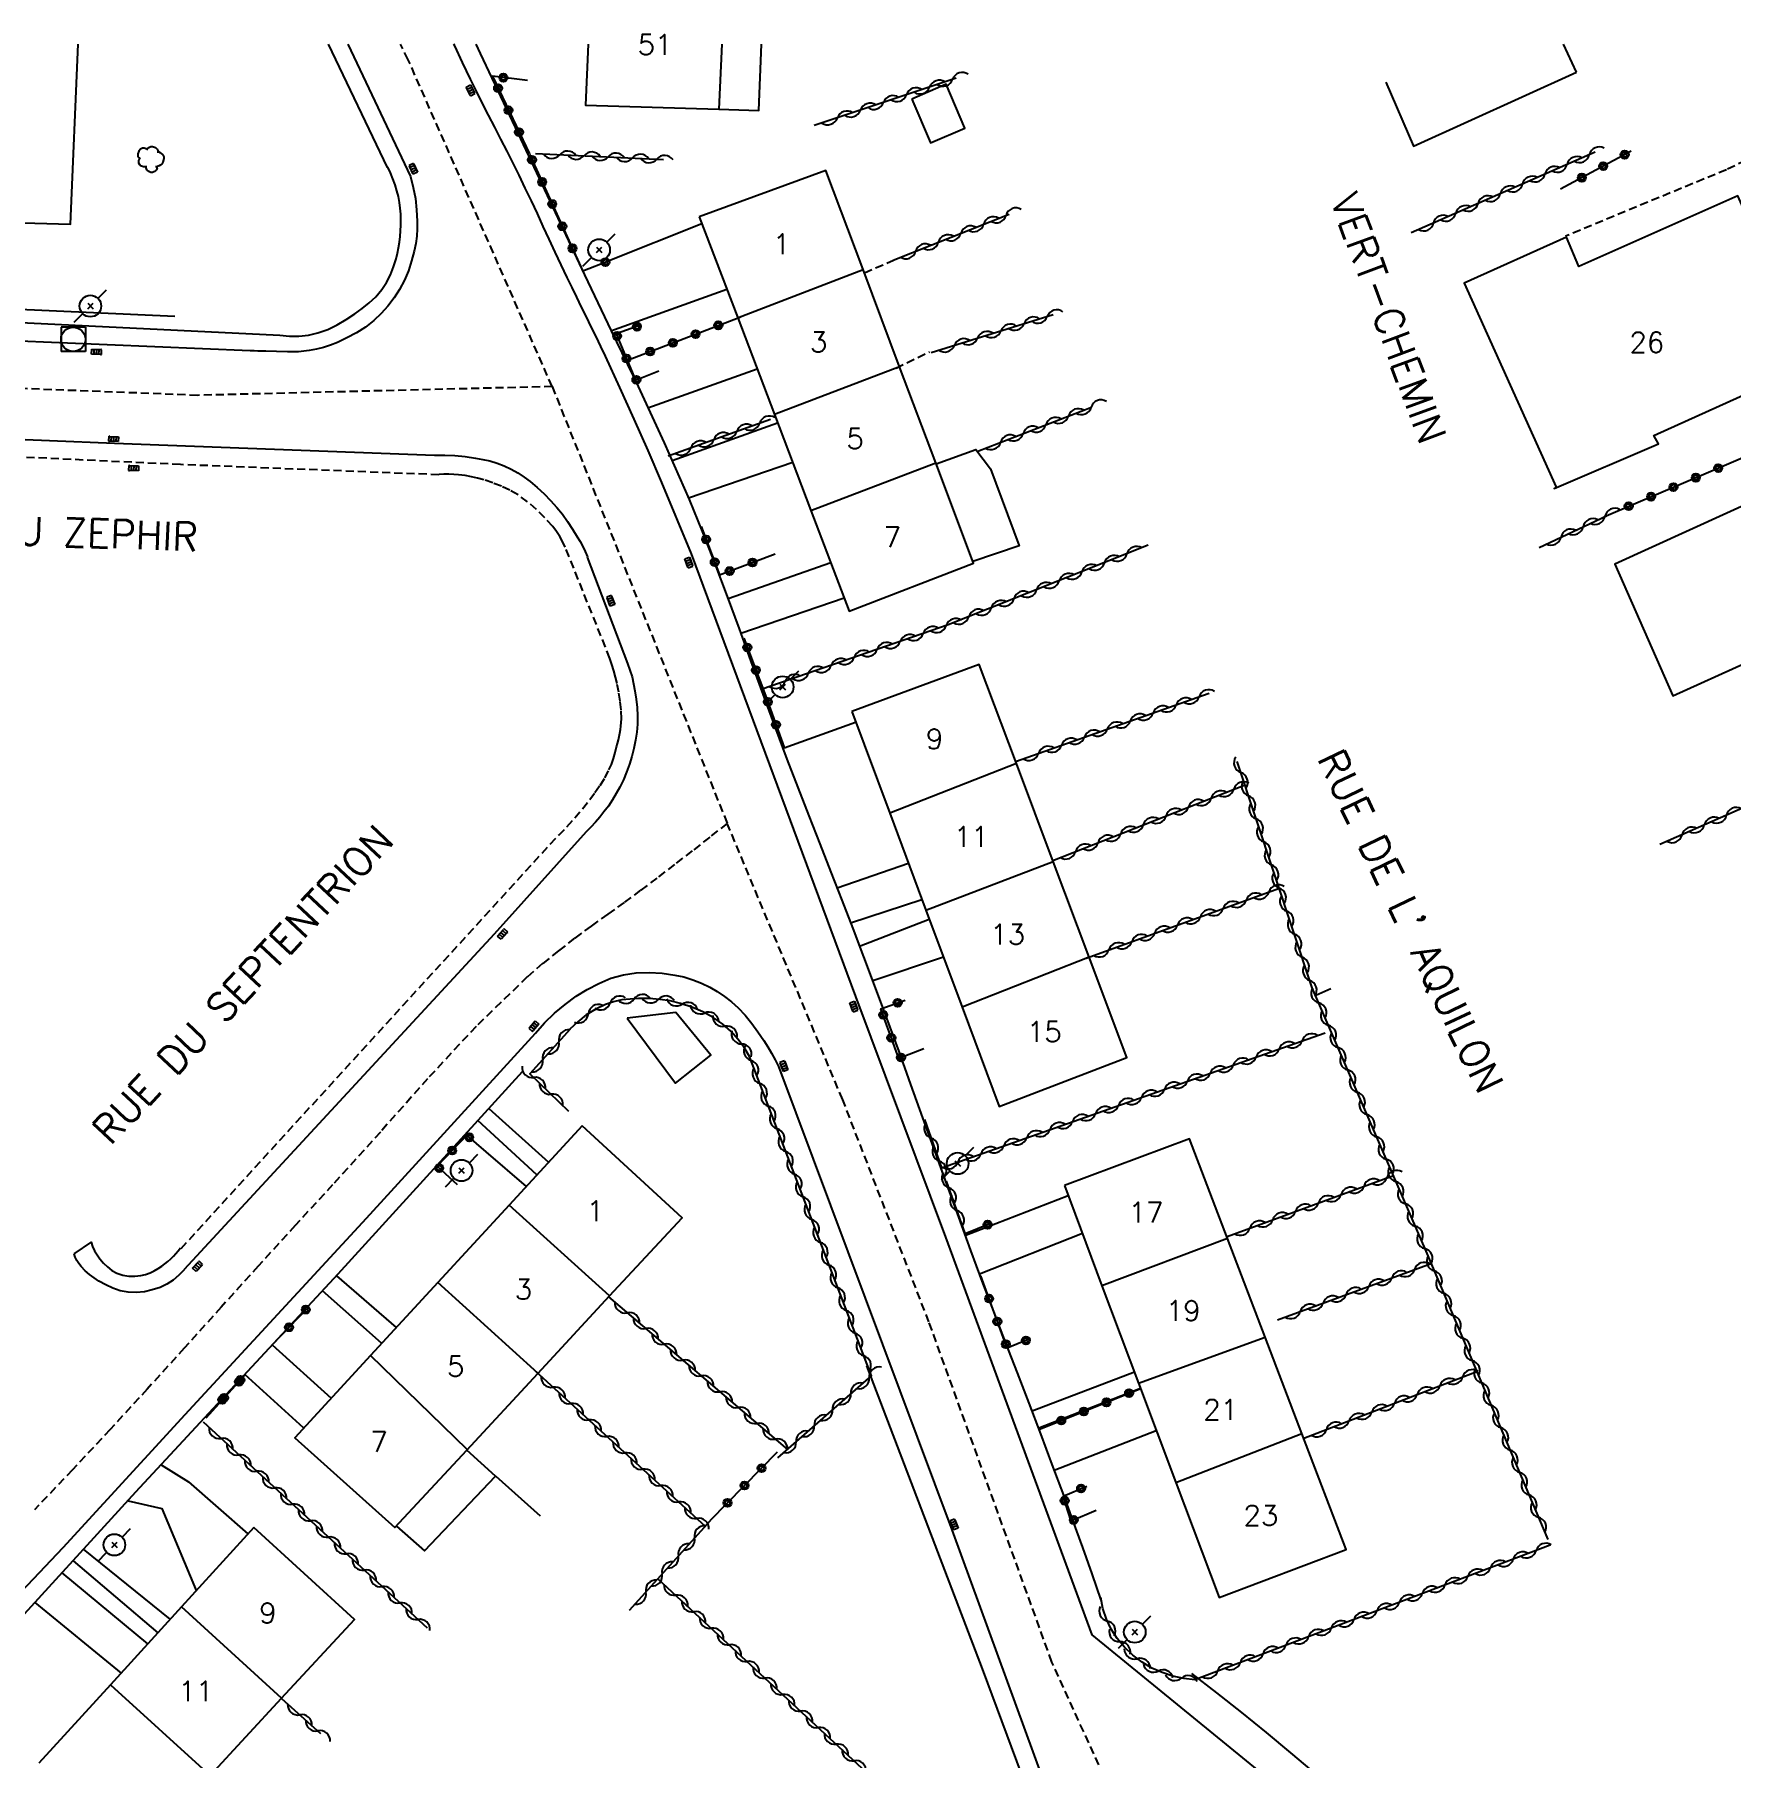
# Model space of a CAD drawing. Header units: millimetres. Extents: x 147000 to 148000, y 141000 to 142001.
# Drawn here: x 147600.6 to 147705.3, y 141894.2 to 142000.6 of the extents above; entities that cross this region are included whole.
import ezdxf
from ezdxf.enums import TextEntityAlignment as Align

# ---------------------------------------------------------------- set-up
doc = ezdxf.new("R2010")
doc.units = ezdxf.units.MM
doc.linetypes.add('DASHED', pattern=[0.75, 0.5, -0.25])
doc.layers.get('0').update_dxf_attribs({"linetype": 'CONTINUOUS'})
for name, color, linetype in [('W0001', 6, 'DASHED'), ('W0008', 7, 'CONTINUOUS'), ('W0014', 7, 'CONTINUOUS'), ('W0017', 7, 'CONTINUOUS'), ('W0101', 7, 'CONTINUOUS'), ('W0104', 1, 'CONTINUOUS'), ('W0112', 1, 'DASHED'), ('W0300', 7, 'CONTINUOUS'), ('W0310', 3, 'CONTINUOUS'), ('W0323', 7, 'CONTINUOUS'), ('W0330', 7, 'CONTINUOUS'), ('W0401', 7, 'CONTINUOUS'), ('W0420', 7, 'CONTINUOUS'), ('W0473', 7, 'CONTINUOUS'), ('W0989', 7, 'CONTINUOUS'), ('W0991', 7, 'CONTINUOUS'), ('W1102', 7, 'CONTINUOUS')]:
    doc.layers.add(name, color=color, linetype=linetype)
doc.styles.get("Standard").update_dxf_attribs({"font": 'romans.shx', "width": 0.85})

# ---------------------------------------------------------------- blocks, each defined once
blk = doc.blocks.new('T401')
for p, q in [((-0.3, 0.3), (0, 0.3)), ((-0.3, -0.25), (-0.3, 0.3)), ((-0.3, 0.15), (0, 0.15)), ((-0.3, 0), (0, 0)), ((0, 0.3), (0, -0.25)), ((-0.3, -0.15), (0, -0.15)), ((-0.3, -0.25), (-0.3, -0.3)), ((-0.3, -0.3), (0, -0.3)), ((0, -0.3), (0, -0.25))]:
    blk.add_line(p, q)
blk = doc.blocks.new('T473')
for p, q in [((-0.166667, 0.166667), (0.166667, -0.166667)), ((-0.166667, -0.166667), (0.166667, 0.166667)), ((0.500001, 0.500001), (1.000002, 1.000002)), ((-1.000002, -1.000002), (-0.500001, -0.500001))]:
    blk.add_line(p, q)
blk.add_ellipse((0, 0), major_axis=(0.471405, 0.471405), ratio=1, start_param=5.4977871438, end_param=11.780972451)
blk = doc.blocks.new('T300')
for p, q in [((-0.8, 0.51), (-0.86, 0.34)), ((-0.86, 0.34), (-0.86, 0.17)), ((-0.86, 0.17), (-0.74, 0.06)), ((-0.69, 0.63), (-0.8, 0.51)), ((-0.8, -0.06), (-0.74, 0.06)), ((-0.74, 0.06), (-0.69, 0.11)), ((-0.57, 0.69), (-0.69, 0.63)), ((-0.46, 0.69), (-0.57, 0.69)), ((-0.29, 0.63), (-0.46, 0.69)), ((-0.29, 0.63), (-0.17, 0.74)), ((-0.23, 0.57), (-0.29, 0.63)), ((-0.17, 0.74), (-0.06, 0.8)), ((-0.06, 0.8), (0.06, 0.8)), ((0.06, 0.8), (0.23, 0.74)), ((0.23, 0.74), (0.34, 0.63)), ((0.34, 0.63), (0.4, 0.51)), ((0.46, 0.46), (0.34, 0.46)), ((0.4, 0.51), (0.4, 0.46)), ((0.57, 0.4), (0.46, 0.46)), ((0.57, 0.4), (0.69, 0.29)), ((0.69, 0.29), (0.74, 0.17)), ((0.74, 0.06), (0.69, -0.17)), ((0.74, 0.17), (0.74, 0.06)), ((-0.8, -0.17), (-0.8, -0.06)), ((-0.8, -0.23), (-0.8, -0.17)), ((-0.74, -0.34), (-0.8, -0.23)), ((-0.69, -0.4), (-0.74, -0.34)), ((-0.51, -0.46), (-0.69, -0.4)), ((-0.4, -0.46), (-0.51, -0.46)), ((-0.4, -0.46), (-0.34, -0.46)), ((-0.34, -0.46), (-0.34, -0.4)), ((-0.34, -0.51), (-0.34, -0.46)), ((-0.29, -0.63), (-0.34, -0.51)), ((-0.17, -0.74), (-0.29, -0.63)), ((-0.06, -0.8), (-0.17, -0.74)), ((0.06, -0.8), (-0.06, -0.8)), ((0.17, -0.74), (0.06, -0.8)), ((0.23, -0.69), (0.17, -0.74)), ((0.29, -0.46), (0.23, -0.46)), ((0.29, -0.63), (0.23, -0.69)), ((0.46, -0.4), (0.29, -0.46)), ((0.34, -0.51), (0.29, -0.63)), ((0.34, -0.51), (0.34, -0.46)), ((0.57, -0.34), (0.46, -0.4)), ((0.63, -0.29), (0.57, -0.34)), ((0.69, -0.17), (0.63, -0.29))]:
    blk.add_line(p, q)
blk = doc.blocks.new('T420')
for p, q in [((0.75, 0.75), (-0.75, 0.75)), ((-0.75, 0.75), (-0.75, -0.75)), ((0.75, 0.75), (0.75, -0.75)), ((0.75, -0.75), (-0.75, -0.75))]:
    blk.add_line(p, q)
blk.add_ellipse((0, 0), major_axis=(-0.53, 0.53), ratio=1, start_param=3.926991, end_param=10.210176)
blk = doc.blocks.new('t310o')
at = {"color": 0, "linetype": 'Continuous'}
for centre, start, end in [((-0.5, 0.38), 216.8699, 323.1304), ((0.5, -0.37), 36.8699, 143.1303)]:
    blk.add_arc(centre, 0.625, start, end, dxfattribs=at)
blk = doc.blocks.new('t323o')
at = {"color": 0, "linetype": 'Continuous'}
for radius in [0.25, 0.15]:
    blk.add_circle((0, 0), radius, dxfattribs=at)

msp = doc.modelspace()

# ---------------------------------------------------------------- linework, layer by layer
at = {"layer": 'W0001'}
for points in [[(147632.55, 141978.88), (147623.67, 141999.04), (147623.19, 142000)], [(147632.55, 141978.88), (147610.68, 141978.34), (147588.44, 141979.2), (147562.8, 141980.16), (147538.47, 141980.96), (147517.58, 141981.51)], [(147632.55, 141978.88), (147643.34, 141951.93)], [(147595.46, 141801.57), (147608.95, 141816.15), (147621.55, 141829.23), (147638.83, 141847.45), (147654.68, 141864.68), (147670.93, 141883.62), (147663.36, 141900.2), (147655.78, 141921.18), (147650.46, 141934.89), (147643.34, 141951.93)], [(147643.34, 141951.93), (147642.26, 141951.08), (147641.18, 141950.24), (147640.09, 141949.4), (147639.01, 141948.56), (147638, 141947.81), (147636.99, 141947.06), (147635.97, 141946.33), (147634.95, 141945.6), (147633.93, 141944.85), (147632.94, 141944.08), (147631.96, 141943.29), (147631.01, 141942.46), (147627.85, 141939.41), (147624.86, 141936.18), (147621.95, 141932.89), (147619.01, 141929.64), (147616.7, 141927.13), (147614.42, 141924.62), (147612.14, 141922.09), (147609.86, 141919.56), (147607.58, 141917.04), (147605.28, 141914.54), (147602.96, 141912.05), (147600.62, 141909.59)]]:
    msp.add_lwpolyline(points, dxfattribs=at)
at = {"layer": 'W0008'}
msp.add_lwpolyline([(147593.32, 141989.17), (147602.84, 141988.91), (147603.32, 142000)], dxfattribs=at)
at = {"layer": 'W0014'}
for points in [[(147622.4, 141992.4), (147618.75, 142000)], [(147619.94, 142000), (147623.81, 141991.85)], [(147639.31, 141972.97), (147638.46, 141974.93), (147637.6, 141976.87), (147636.72, 141978.82), (147635.83, 141980.75), (147635.54, 141981.36), (147635.25, 141981.97), (147634.96, 141982.57), (147634.66, 141983.18), (147634.36, 141983.78), (147634.07, 141984.39), (147633.77, 141985), (147633.48, 141985.6), (147633.1, 141986.39), (147632.74, 141987.18), (147632.37, 141987.97), (147632, 141988.76), (147631.64, 141989.55), (147631.27, 141990.34), (147630.89, 141991.13), (147630.51, 141991.92), (147630.15, 141992.66), (147629.77, 141993.4), (147629.39, 141994.14), (147629.01, 141994.88), (147628.62, 141995.62), (147628.24, 141996.35), (147627.87, 141997.1), (147627.51, 141997.84), (147627.02, 141998.87), (147626.54, 141999.9), (147626.49, 142000)], [(147627.83, 142000), (147628.11, 141999.42), (147630.26, 141994.87), (147632.41, 141990.32), (147634.55, 141985.77), (147636.19, 141982.32), (147637.84, 141978.88), (147639.46, 141975.42), (147640.99, 141971.92), (147641.8, 141969.94), (147642.58, 141967.95), (147643.34, 141965.94), (147644.07, 141963.93), (147644.8, 141961.92), (147645.53, 141959.91), (147646.27, 141957.9), (147647.02, 141955.89), (147647.69, 141954.15), (147648.37, 141952.41), (147649.05, 141950.67), (147649.73, 141948.93), (147650.41, 141947.19), (147651.08, 141945.45), (147651.75, 141943.7), (147652.41, 141941.96), (147653.17, 141939.92), (147653.92, 141937.87), (147654.65, 141935.83), (147655.39, 141933.78), (147656.12, 141931.73), (147656.86, 141929.68), (147657.6, 141927.64), (147658.35, 141925.59), (147659.05, 141923.7), (147659.77, 141921.82), (147660.49, 141919.93), (147661.21, 141918.05), (147661.93, 141916.16), (147662.65, 141914.28), (147663.36, 141912.39), (147664.07, 141910.5), (147664.66, 141908.88), (147665.24, 141907.26), (147665.82, 141905.64), (147666.38, 141904.01)], [(147623.81, 141991.85), (147623.98, 141991.17), (147624.11, 141990.48), (147624.19, 141989.79), (147624.23, 141989.09), (147624.23, 141988.62), (147624.2, 141988.16), (147624.14, 141987.7), (147624.04, 141987.24), (147623.88, 141986.63), (147623.68, 141986.02), (147623.43, 141985.44), (147623.13, 141984.87), (147622.8, 141984.35), (147622.42, 141983.85), (147622.01, 141983.38), (147621.55, 141982.96), (147621.03, 141982.55), (147620.47, 141982.19), (147619.89, 141981.88), (147619.3, 141981.6), (147618.88, 141981.43), (147618.45, 141981.29), (147618.02, 141981.18), (147617.57, 141981.1), (147616.9, 141981.03), (147616.23, 141981.03), (147615.55, 141981.05), (147614.88, 141981.06), (147614.64, 141981.06), (147614.4, 141981.07), (147614.17, 141981.08), (147613.93, 141981.09)], [(147615.75, 141982.05), (147616.34, 141981.99), (147616.93, 141981.99), (147617.52, 141982.06), (147618.1, 141982.19), (147618.71, 141982.4), (147619.29, 141982.68), (147619.85, 141983.01), (147620.38, 141983.36), (147620.83, 141983.69), (147621.27, 141984.04), (147621.68, 141984.42), (147622.04, 141984.86), (147622.33, 141985.3), (147622.57, 141985.78), (147622.76, 141986.27), (147622.92, 141986.77), (147623, 141987.11), (147623.07, 141987.45), (147623.13, 141987.79), (147623.17, 141988.14), (147623.19, 141988.48), (147623.21, 141988.83), (147623.21, 141989.17), (147623.21, 141989.52), (147623.18, 141989.88), (147623.13, 141990.24), (147623.06, 141990.6), (147622.97, 141990.95), (147622.86, 141991.33), (147622.73, 141991.7), (147622.58, 141992.06), (147622.41, 141992.41)], [(147531.26, 141985.57), (147562.8, 141984.25), (147592.18, 141983.2), (147615.76, 141982.05)], [(147613.93, 141981.09), (147593.32, 141981.95), (147574.39, 141982.68), (147551.36, 141983.6), (147534.81, 141984.3)], [(147585.49, 141976.22), (147605.55, 141975.38), (147625.28, 141974.66)], [(147625.28, 141974.64), (147625.92, 141974.65), (147626.55, 141974.62), (147627.19, 141974.56), (147627.82, 141974.47), (147628.27, 141974.39), (147628.71, 141974.29), (147629.15, 141974.16), (147629.58, 141974), (147630.01, 141973.79), (147630.42, 141973.56), (147630.81, 141973.3), (147631.19, 141973.02), (147631.63, 141972.66), (147632.05, 141972.27), (147632.45, 141971.86), (147632.83, 141971.43), (147633.18, 141971), (147633.5, 141970.55), (147633.8, 141970.09), (147634.09, 141969.62), (147634.27, 141969.32), (147634.44, 141969.01), (147634.59, 141968.7), (147634.73, 141968.38)], [(147604.05, 141805.47), (147608.46, 141810.61), (147624.37, 141827.69), (147652.36, 141857.7), (147662.82, 141868.83), (147681.63, 141888.98), (147665.85, 141901.88), (147656.83, 141926.4), (147651.27, 141941.26), (147641.13, 141968.57), (147639.3, 141972.96)], [(147634.71, 141968.35), (147637.19, 141961.8)], [(147637.2, 141961.8), (147637.34, 141961.39), (147637.47, 141960.97), (147637.57, 141960.54), (147637.65, 141960.11), (147637.73, 141959.6), (147637.78, 141959.09), (147637.8, 141958.57), (147637.8, 141958.06), (147637.76, 141957.56), (147637.68, 141957.06), (147637.58, 141956.56), (147637.46, 141956.07), (147637.31, 141955.58), (147637.13, 141955.1), (147636.94, 141954.63), (147636.71, 141954.17), (147636.5, 141953.77), (147636.26, 141953.38), (147636.01, 141953), (147635.74, 141952.64), (147635.49, 141952.31), (147635.22, 141952), (147634.93, 141951.7), (147634.64, 141951.41)], [(147634.64, 141951.41), (147628.96, 141945.11), (147609.86, 141924.42)], [(147631.51, 141938.99), (147632.07, 141939.63), (147632.68, 141940.22), (147633.34, 141940.77), (147634.03, 141941.27), (147634.71, 141941.69), (147635.42, 141942.06), (147636.17, 141942.38), (147636.95, 141942.6), (147637.73, 141942.71), (147638.53, 141942.74), (147639.32, 141942.69), (147640.1, 141942.58), (147640.66, 141942.46), (147641.21, 141942.29), (147641.75, 141942.07), (147642.26, 141941.83), (147642.73, 141941.56), (147643.18, 141941.26), (147643.61, 141940.92), (147644.01, 141940.56), (147644.45, 141940.1), (147644.86, 141939.6), (147645.23, 141939.08), (147645.59, 141938.55), (147645.84, 141938.16), (147646.08, 141937.76), (147646.3, 141937.35), (147646.51, 141936.93)], [(147593.57, 141897.98), (147602.4, 141907.26), (147609.92, 141915.47), (147621.09, 141927.58), (147631.51, 141938.99)], [(147591.73, 141894.74), (147598.51, 141901.53), (147606.88, 141910.7), (147619.35, 141924.14), (147630.72, 141936.63)], [(147646.51, 141936.93), (147657.19, 141908.35), (147665.05, 141886.83)], [(147603.06, 141925.39), (147604.15, 141926.13)], [(147604.12, 141926.11), (147604.21, 141925.84), (147604.33, 141925.57), (147604.48, 141925.31), (147604.65, 141925.08), (147604.88, 141924.81), (147605.12, 141924.57), (147605.4, 141924.36), (147605.71, 141924.19), (147606.07, 141924.07), (147606.44, 141924.01), (147606.81, 141924), (147607.18, 141924.04), (147607.47, 141924.1), (147607.75, 141924.21), (147608.01, 141924.34), (147608.26, 141924.48), (147608.47, 141924.61), (147608.66, 141924.76), (147608.85, 141924.91), (147609.03, 141925.07), (147609.19, 141925.23), (147609.34, 141925.4), (147609.49, 141925.57), (147609.63, 141925.75)], [(147609.85, 141924.39), (147609.53, 141924.06), (147609.17, 141923.76), (147608.78, 141923.51), (147608.37, 141923.31), (147607.89, 141923.15), (147607.4, 141923.04), (147606.9, 141922.99), (147606.39, 141923.01), (147605.91, 141923.1), (147605.46, 141923.26), (147605.02, 141923.47), (147604.6, 141923.7), (147604.3, 141923.89), (147604.01, 141924.1), (147603.75, 141924.34), (147603.5, 141924.6), (147603.36, 141924.78), (147603.24, 141924.97), (147603.14, 141925.18), (147603.06, 141925.39)], [(147651.93, 141918.47), (147659.07, 141899.78), (147664.16, 141886.06)]]:
    msp.add_lwpolyline(points, dxfattribs=at)
at = {"layer": 'W0017'}
for points in [[(147636, 141986.63), (147641.77, 141988.95)], [(147636.17, 141982.33), (147643.31, 141984.89)], [(147638.44, 141977.58), (147645.18, 141979.97)], [(147639.94, 141974.32), (147646.45, 141976.64)], [(147647.38, 141974.19), (147640.96, 141972)], [(147643.4, 141965.81), (147649.72, 141968.03)], [(147650.55, 141965.83), (147644.19, 141963.64)], [(147646.86, 141956.59), (147651.26, 141958.18)], [(147654.52, 141949.45), (147650.12, 141947.93)], [(147650.94, 141945.8), (147655.35, 141947.24)], [(147651.5, 141944.36), (147655.8, 141946.03)], [(147656.67, 141943.69), (147652.31, 141942.23)], [(147628.65, 141934.34), (147632.32, 141931.03)], [(147631.6, 141930.25), (147627.96, 141933.6)], [(147630.96, 141929.54), (147628.48, 141931.68)], [(147658, 141926.52), (147664.36, 141928.98)], [(147665.24, 141926.63), (147658.9, 141924.13)], [(147619.24, 141924.02), (147622.93, 141920.84)], [(147622.03, 141919.86), (147618.38, 141923.1)], [(147615.28, 141919.77), (147618.91, 141916.47)], [(147617.22, 141914.64), (147613.59, 141917.94)], [(147662.14, 141915.7), (147668.45, 141918.1)], [(147668.83, 141917.08), (147662.55, 141914.62)], [(147663.51, 141912.03), (147669.8, 141914.49)], [(147608.44, 141912.37), (147610.12, 141911.31), (147613.78, 141908.1)], [(147606.39, 141910.15), (147608.48, 141909.67), (147610.6, 141904.61)], [(147609, 141902.85), (147603.65, 141907.16)], [(147607.61, 141901.33), (147602.32, 141905.7)], [(147603, 141906.45), (147608.23, 141902.01)], [(147600.64, 141903.87), (147605.96, 141899.51)]]:
    msp.add_lwpolyline(points, dxfattribs=at)
at = {"layer": 'W0101'}
for points in [[(147634.77, 142000), (147634.61, 141996.24), (147642.83, 141996), (147642.82, 141995.99)], [(147643.01, 142000), (147642.82, 141995.99)], [(147695.71, 141998.27), (147694.91, 142000)], [(147683.95, 141997.67), (147685.67, 141993.72), (147695.71, 141998.27)], [(147651.72, 141986.1), (147649.42, 141992.22), (147641.62, 141989.35)], [(147641.62, 141989.35), (147643.99, 141983.12)], [(147653.97, 141980.1), (147651.72, 141986.1)], [(147643.99, 141983.12), (147646.25, 141977.15)], [(147656.2, 141974.17), (147653.97, 141980.1)], [(147646.25, 141977.15), (147648.5, 141971.24)], [(147648.5, 141971.24), (147650.86, 141965.03), (147658.53, 141967.99), (147656.2, 141974.17)], [(147661.17, 141955.63), (147658.88, 141961.74), (147651.02, 141958.83)], [(147651.02, 141958.83), (147653.36, 141952.56)], [(147663.44, 141949.59), (147661.17, 141955.63)], [(147653.36, 141952.56), (147655.59, 141946.59)], [(147665.65, 141943.69), (147663.44, 141949.59)], [(147655.59, 141946.59), (147657.83, 141940.59)], [(147657.83, 141940.59), (147660.11, 141934.47), (147667.98, 141937.49), (147665.65, 141943.69)], [(147634.39, 141933.28), (147629.89, 141928.39)], [(147636.08, 141922.78), (147640.56, 141927.61), (147634.39, 141933.28)], [(147674.19, 141926.32), (147671.85, 141932.47), (147664.13, 141929.6)], [(147664.13, 141929.6), (147666.45, 141923.41)], [(147629.89, 141928.39), (147625.49, 141923.61)], [(147676.51, 141920.25), (147674.19, 141926.32)], [(147625.49, 141923.61), (147621.34, 141919.11)], [(147631.66, 141918), (147636.08, 141922.78)], [(147666.45, 141923.41), (147668.71, 141917.41)], [(147678.78, 141914.3), (147676.51, 141920.25)], [(147621.34, 141919.11), (147616.67, 141914.04), (147622.85, 141908.49), (147627.28, 141913.27)], [(147627.28, 141913.27), (147631.66, 141918)], [(147668.71, 141917.41), (147671.01, 141911.27)], [(147671.01, 141911.27), (147673.68, 141904.17), (147681.51, 141907.14), (147678.78, 141914.3)], [(147614.14, 141908.5), (147609.69, 141903.61)], [(147615.86, 141897.96), (147620.35, 141902.83), (147614.14, 141908.5)], [(147609.69, 141903.61), (147605.31, 141898.8)], [(147605.31, 141898.8), (147600.9, 141893.96)], [(147611.46, 141893.19), (147615.86, 141897.96)]]:
    msp.add_lwpolyline(points, dxfattribs=at)
for points in [[(147710.27, 141980.29), (147705.67, 141990.64), (147695.85, 141986.28), (147695.1, 141988.09), (147688.79, 141985.27), (147694.45, 141972.67), (147694.33, 141972.59), (147700.76, 141975.35), (147700.47, 141975.87)], [(147711.67, 141974.12), (147698.08, 141967.92), (147701.66, 141959.81), (147715.28, 141965.97)]]:
    msp.add_lwpolyline(points, close=True, dxfattribs=at)
at = {"layer": 'W0104'}
for points in [[(147642.82, 141995.99), (147645.28, 141995.91), (147645.46, 142000)], [(147656.22, 141974.11), (147658.67, 141974.99), (147659.57, 141973.8), (147661.35, 141969.05), (147658.48, 141968.1)], [(147622.94, 141908.59), (147624.68, 141907.05), (147629.05, 141911.66), (147627.28, 141913.27)]]:
    msp.add_lwpolyline(points, dxfattribs=at)
for points in [[(147654.72, 141996.62), (147655.87, 141993.92), (147658, 141994.83), (147656.84, 141997.53)], [(147637.17, 141939.91), (147640.16, 141935.91), (147642.34, 141937.63), (147640.17, 141940.26)]]:
    msp.add_lwpolyline(points, close=True, dxfattribs=at)
at = {"layer": 'W0112'}
for points in [[(147709.53, 141994.45), (147704.96, 141992.26), (147695.04, 141988.16)], [(147651.8, 141985.9), (147653.59, 141986.67)], [(147653.75, 141980.02), (147655.81, 141981.02)], [(147625.56, 141973.44), (147609.62, 141974.07), (147596.59, 141974.68), (147586.69, 141975.15)], [(147633.34, 141968.98), (147633.18, 141969.32), (147633.01, 141969.64), (147632.81, 141969.95), (147632.58, 141970.25), (147632.1, 141970.79), (147631.59, 141971.3), (147631.03, 141971.77), (147630.44, 141972.2), (147629.94, 141972.49), (147629.42, 141972.73), (147628.88, 141972.94), (147628.33, 141973.13), (147627.95, 141973.24), (147627.57, 141973.32), (147627.18, 141973.39), (147626.78, 141973.44), (147626.48, 141973.46), (147626.17, 141973.48), (147625.87, 141973.47), (147625.57, 141973.46)], [(147636.11, 141962.11), (147633.35, 141968.98)], [(147632.95, 141951.2), (147633.46, 141951.73), (147633.94, 141952.27), (147634.41, 141952.83), (147634.86, 141953.4), (147635.18, 141953.84), (147635.5, 141954.28), (147635.79, 141954.74), (147636.05, 141955.23), (147636.2, 141955.57), (147636.32, 141955.93), (147636.43, 141956.3), (147636.52, 141956.66), (147636.58, 141956.87), (147636.63, 141957.08), (147636.67, 141957.3), (147636.72, 141957.51), (147636.75, 141957.72), (147636.78, 141957.94), (147636.81, 141958.16), (147636.82, 141958.38), (147636.8, 141958.93), (147636.74, 141959.48), (147636.65, 141960.02), (147636.55, 141960.56), (147636.46, 141960.95), (147636.35, 141961.34), (147636.23, 141961.73), (147636.1, 141962.11)], [(147609.67, 141925.72), (147632.95, 141951.22)]]:
    msp.add_lwpolyline(points, dxfattribs=at)
at = {"layer": 'W0300'}
for points in [[(147609.27, 141983.21), (147576.88, 141984.67)], [(147686.76, 141887.08), (147684.62, 141888.99), (147682.46, 141890.88), (147680.29, 141892.75), (147678.1, 141894.6), (147676.59, 141895.85), (147675.07, 141897.08), (147673.54, 141898.29), (147671.99, 141899.49)]]:
    msp.add_lwpolyline(points, dxfattribs=at)
at = {"layer": 'W0310'}
for points in [[(147657.45, 141997.91), (147648.7, 141994.98)], [(147631.51, 141993.25), (147639.42, 141992.89)], [(147696.87, 141993.35), (147685.52, 141988.37)], [(147653.57, 141986.67), (147660.73, 141989.52)], [(147655.92, 141980.98), (147663.45, 141983.32)], [(147646, 141976.86), (147639.69, 141974.59)], [(147658.8, 141974.9), (147665.8, 141977.61)], [(147693.4, 141968.95), (147697.56, 141970.91)], [(147669.3, 141969.09), (147656.97, 141964.18), (147645.5, 141960.21)], [(147661.12, 141955.76), (147673.06, 141959.96)], [(147722.64, 141960.21), (147700.84, 141950.63)], [(147693.96, 141907.75), (147686.44, 141925.54), (147679.42, 141941.79), (147674.79, 141955.75)], [(147663.42, 141949.64), (147675.27, 141954.31)], [(147665.47, 141943.61), (147677.39, 141947.93)], [(147680.56, 141941.72), (147679.63, 141941.31)], [(147644.72, 141937.55), (147644.39, 141938.11), (147644, 141938.63), (147643.56, 141939.11), (147643.07, 141939.54), (147642.47, 141939.96), (147641.83, 141940.31), (147641.15, 141940.59), (147640.46, 141940.82), (147639.83, 141940.98), (147639.18, 141941.08), (147638.52, 141941.13), (147637.87, 141941.13), (147637.35, 141941.1), (147636.84, 141941.04), (147636.33, 141940.93), (147635.83, 141940.76), (147635.23, 141940.47), (147634.65, 141940.12), (147634.12, 141939.7), (147633.64, 141939.23)], [(147633.65, 141939.24), (147631.17, 141936.49), (147633.56, 141934.18)], [(147655.51, 141933.67), (147656.56, 141930.69), (147680.21, 141939.01)], [(147646.46, 141912.8), (147652.23, 141917.85), (147644.72, 141937.56)], [(147674.17, 141926.44), (147684.42, 141930.22)], [(147658.02, 141926.63), (147656.87, 141929.86)], [(147677.28, 141921.31), (147686.75, 141924.79)], [(147636.03, 141922.72), (147647.05, 141913.31)], [(147631.49, 141918.16), (147641.98, 141908.58)], [(147678.89, 141914.01), (147689.57, 141918.12)], [(147611.02, 141915.01), (147624.83, 141902.31)], [(147637.32, 141903.4), (147642.3, 141908.94)], [(147694.09, 141907.41), (147672.17, 141899.11)], [(147639.07, 141905.34), (147663.93, 141882.23)], [(147672.17, 141899.11), (147671.49, 141899.18), (147670.81, 141899.33), (147670.16, 141899.55), (147669.53, 141899.83), (147668.92, 141900.19), (147668.35, 141900.62), (147667.83, 141901.11), (147667.38, 141901.66), (147667.01, 141902.23), (147666.72, 141902.85), (147666.51, 141903.5), (147666.37, 141904.17)], [(147615.86, 141897.94), (147618.26, 141895.8)]]:
    msp.add_lwpolyline(points, dxfattribs=at)
at = {"layer": 'W0323'}
for points in [[(147631.02, 141997.76), (147628.86, 141998.02), (147631.14, 141993.23)], [(147631.14, 141993.21), (147634.42, 141986.04)], [(147699.09, 141993.41), (147694.72, 141991.06)], [(147634.43, 141986.03), (147636.02, 141986.63)], [(147637.19, 141980.5), (147644.17, 141983.19)], [(147638.06, 141982.68), (147636.49, 141982.13), (147637.69, 141979.28), (147639.13, 141979.86)], [(147697.55, 141970.91), (147710.02, 141976.23)], [(147641.73, 141970.24), (147642.87, 141967.27), (147646.3, 141968.56)], [(147644.36, 141963.37), (147645.64, 141959.99)], [(147645.64, 141959.99), (147646.86, 141956.61)], [(147655.46, 141938.03), (147653.92, 141937.44), (147652.82, 141940.5), (147654.32, 141941.03)], [(147628.48, 141931.68), (147627.28, 141932.7), (147625.46, 141930.78), (147626.69, 141929.66)], [(147659.54, 141927.23), (147658.01, 141926.62)], [(147662.05, 141920.16), (147660.61, 141919.57), (147658.97, 141924.03)], [(147617.39, 141921.97), (147615.28, 141919.77)], [(147611.2, 141915.27), (147613.62, 141917.92)], [(147613.64, 141917.95), (147611.29, 141915.39)], [(147662.55, 141914.54), (147668.79, 141917.06)], [(147642.31, 141908.95), (147646.44, 141913.16)], [(147666.09, 141909.55), (147664.55, 141908.89), (147664.05, 141910.44), (147665.52, 141911.05)]]:
    msp.add_lwpolyline(points, dxfattribs=at)
at = {"layer": 'W0330'}
msp.add_lwpolyline([(147629.08, 141911.67), (147631.8, 141909.22)], dxfattribs=at)
at = {"layer": 'W1102'}
for points in [[(147643.98, 141983.12), (147651.72, 141986.1)], [(147653.97, 141980.1), (147646.25, 141977.15)], [(147648.5, 141971.24), (147656.2, 141974.17)], [(147661.17, 141955.62), (147653.36, 141952.56)], [(147655.59, 141946.59), (147663.44, 141949.59)], [(147665.65, 141943.69), (147657.83, 141940.59)], [(147636.08, 141922.78), (147629.89, 141928.39)], [(147674.19, 141926.32), (147666.45, 141923.41)], [(147631.66, 141918.01), (147625.49, 141923.61)], [(147668.71, 141917.41), (147676.51, 141920.25)], [(147627.31, 141913.31), (147621.34, 141919.11)], [(147671.01, 141911.27), (147678.78, 141914.3)], [(147615.86, 141897.96), (147609.69, 141903.61)], [(147605.31, 141898.8), (147611.46, 141893.19)]]:
    msp.add_lwpolyline(points, dxfattribs=at)

# ---------------------------------------------------------------- block references
at = {"layer": 'W0300'}
msp.add_blockref('T300', (147607.85, 141992.89), dxfattribs=at)
at = {"layer": 'W0310'}
for p, rotation in [((147657.24, 141997.84), 198.466564415751), ((147652.97, 141996.41), 198.466564415751), ((147654.39, 141996.89), 198.466564415751), ((147655.82, 141997.36), 198.466564415751), ((147650.13, 141995.46), 198.466564415751), ((147651.55, 141995.94), 198.466564415751), ((147696.5, 141993.19), 203.7217255276041), ((147633.01, 141993.18), 357.4102440385687), ((147634.51, 141993.12), 357.4102440385687), ((147636, 141993.05), 357.4102440385687), ((147637.5, 141992.98), 357.4102440385687), ((147639, 141992.91), 357.4102440385687), ((147695.13, 141992.59), 203.7217255276041), ((147692.38, 141991.38), 203.7217255276041), ((147693.76, 141991.99), 203.7217255276041), ((147689.64, 141990.18), 203.7217255276041), ((147691.01, 141990.78), 203.7217255276041), ((147659.15, 141988.89), 21.7171754163338), ((147660.54, 141989.44), 21.7171754163338), ((147686.89, 141988.97), 203.7217255276041), ((147688.26, 141989.57), 203.7217255276041), ((147657.75, 141988.33), 21.7171754163338), ((147654.96, 141987.22), 21.7171754163338), ((147656.36, 141987.78), 21.7171754163338), ((147661.65, 141982.76), 17.25542295356298), ((147663.08, 141983.2), 17.25542295356298), ((147658.78, 141981.87), 17.25542295356298), ((147660.22, 141982.31), 17.25542295356298), ((147657.35, 141981.42), 17.25542295356298), ((147665.79, 141977.6), 21.12740168483019), ((147645.34, 141976.63), 199.8165728485056), ((147662.99, 141976.52), 21.12740168483019), ((147664.39, 141977.06), 21.12740168483019), ((147641.1, 141975.1), 199.8165728485056), ((147642.51, 141975.61), 199.8165728485056), ((147643.93, 141976.12), 199.8165728485056), ((147660.2, 141975.44), 21.12740168483019), ((147661.59, 141975.98), 21.12740168483019), ((147697.47, 141970.87), 25.22671184972299), ((147696.12, 141970.23), 25.22671184972299), ((147694.76, 141969.59), 25.22671184972299), ((147666.6, 141968.01), 201.6800364772395), ((147667.99, 141968.57), 201.6800364772395), ((147663.81, 141966.9), 201.6800364772395), ((147665.21, 141967.46), 201.6800364772395), ((147661.02, 141965.8), 201.6800364772395), ((147662.42, 141966.35), 201.6800364772395), ((147658.24, 141964.69), 201.6800364772395), ((147659.63, 141965.24), 201.6800364772395), ((147655.42, 141963.65), 199.1006975493389), ((147656.84, 141964.14), 199.1006975493389), ((147652.59, 141962.67), 199.1006975493389), ((147654.01, 141963.16), 199.1006975493389), ((147649.75, 141961.68), 199.1006975493389), ((147651.17, 141962.18), 199.1006975493389), ((147646.92, 141960.7), 199.1006975493389), ((147648.34, 141961.19), 199.1006975493389), ((147671.03, 141959.24), 19.38729662669816), ((147672.44, 141959.74), 19.38729662669816), ((147668.2, 141958.25), 19.38729662669816), ((147669.61, 141958.74), 19.38729662669816), ((147665.37, 141957.25), 19.38729662669816), ((147666.78, 141957.75), 19.38729662669816), ((147662.54, 141956.25), 19.38729662669816), ((147663.95, 141956.75), 19.38729662669816), ((147675.02, 141955.07), 108.3714664178023), ((147674.58, 141954.04), 21.52654958556855), ((147675.49, 141953.64), 108.3714664178023), ((147671.79, 141952.94), 21.52654958556855), ((147673.19, 141953.49), 21.52654958556855), ((147669, 141951.84), 21.52654958556855), ((147670.4, 141952.39), 21.52654958556855), ((147675.96, 141952.22), 108.3714664178023), ((147703.59, 141951.84), 203.7223917517384), ((147704.96, 141952.44), 203.7223917517384), ((147666.21, 141950.74), 21.52654958556855), ((147667.61, 141951.29), 21.52654958556855), ((147676.43, 141950.79), 108.3714664178023), ((147702.22, 141951.23), 203.7223917517384), ((147664.82, 141950.19), 21.52654958556855), ((147676.91, 141949.37), 108.3714664178023), ((147676.75, 141947.7), 19.92478374042128), ((147677.38, 141947.95), 108.3714664178023), ((147673.93, 141946.68), 19.92478374042128), ((147675.34, 141947.19), 19.92478374042128), ((147677.85, 141946.52), 108.3714664178023), ((147671.11, 141945.66), 19.92478374042128), ((147672.52, 141946.17), 19.92478374042128), ((147678.33, 141945.1), 108.3714664178023), ((147668.29, 141944.64), 19.92478374042128), ((147669.7, 141945.15), 19.92478374042128), ((147666.88, 141944.13), 19.92478374042128), ((147678.8, 141943.68), 108.3714664178023), ((147679.27, 141942.25), 108.3714664178023), ((147679.83, 141940.86), 113.332467850828), ((147634.78, 141940.2), 211.8009593340557), ((147636.12, 141940.86), 198.815750076368), ((147637.6, 141941.11), 183.1735975713401), ((147639.09, 141941.08), 175.7315395703095), ((147640.56, 141940.79), 161.5007942944608), ((147641.95, 141940.24), 151.6119183756011), ((147643.21, 141939.42), 138.7339422162418), ((147680.42, 141939.48), 113.332467850828), ((147632.96, 141938.47), 227.9104675620811), ((147644.23, 141938.33), 126.663002490396), ((147677.38, 141938.02), 19.38830863169152), ((147678.79, 141938.52), 19.38830863169152), ((147681.01, 141938.11), 113.332467850828), ((147631.96, 141937.36), 227.9104675620811), ((147644.82, 141937.31), 110.8704104267195), ((147674.55, 141937.02), 19.38830863169152), ((147675.96, 141937.52), 19.38830863169152), ((147681.61, 141936.73), 113.332467850828), ((147631.41, 141936.26), 315.9248303017482), ((147645.35, 141935.9), 110.8704104267195), ((147671.72, 141936.03), 19.38830863169152), ((147673.13, 141936.52), 19.38830863169152), ((147682.2, 141935.35), 113.332467850828), ((147632.49, 141935.22), 315.9248303017482), ((147645.88, 141934.5), 110.8704104267195), ((147668.89, 141935.03), 19.38830863169152), ((147670.3, 141935.53), 19.38830863169152), ((147666.06, 141934.03), 19.38830863169152), ((147667.47, 141934.53), 19.38830863169152), ((147682.8, 141933.97), 113.332467850828), ((147646.42, 141933.1), 110.8704104267195), ((147655.92, 141932.51), 289.3654782183578), ((147661.81, 141932.54), 19.38830863169152), ((147663.23, 141933.04), 19.38830863169152), ((147664.64, 141933.54), 19.38830863169152), ((147683.39, 141932.6), 113.332467850828), ((147646.95, 141931.7), 110.8704104267195), ((147656.42, 141931.1), 289.3654782183578), ((147658.98, 141931.54), 19.38830863169152), ((147660.4, 141932.04), 19.38830863169152), ((147683.98, 141931.22), 113.332467850828), ((147647.49, 141930.3), 110.8704104267195), ((147657.57, 141931.05), 19.38830863169152), ((147648.02, 141928.9), 110.8704104267195), ((147657.02, 141929.46), 109.4975243839041), ((147682.61, 141929.56), 20.26138275606503), ((147684.02, 141930.08), 20.26138275606503), ((147684.58, 141929.84), 113.332467850828), ((147657.52, 141928.05), 109.4975243839041), ((147679.8, 141928.52), 20.26138275606503), ((147681.2, 141929.04), 20.26138275606503), ((147685.17, 141928.47), 113.332467850828), ((147648.56, 141927.5), 110.8704104267195), ((147676.98, 141927.48), 20.26138275606503), ((147678.39, 141928), 20.26138275606503), ((147685.77, 141927.09), 113.332467850828), ((147649.09, 141926.09), 110.8704104267195), ((147675.57, 141926.96), 20.26138275606503), ((147686.36, 141925.71), 113.332467850828), ((147649.62, 141924.69), 110.8704104267195), ((147685.73, 141924.41), 20.14553932600184), ((147686.95, 141924.33), 112.9243233672888), ((147650.16, 141923.29), 110.8704104267195), ((147682.91, 141923.37), 20.14553932600184), ((147684.32, 141923.89), 20.14553932600184), ((147687.53, 141922.95), 112.9243233672888), ((147637.17, 141921.74), 319.4999716897605), ((147650.69, 141921.89), 110.8704104267195), ((147680.09, 141922.34), 20.14553932600184), ((147681.5, 141922.86), 20.14553932600184), ((147688.12, 141921.57), 112.9243233672888), ((147638.32, 141920.77), 319.4999716897605), ((147651.23, 141920.49), 110.8704104267195), ((147678.68, 141921.82), 20.14553932600184), ((147639.46, 141919.8), 319.4999716897605), ((147688.7, 141920.18), 112.9243233672888), ((147640.6, 141918.82), 319.4999716897605), ((147651.76, 141919.09), 110.8704104267195), ((147689.28, 141918.8), 112.9243233672888), ((147641.74, 141917.85), 319.4999716897605), ((147652.1, 141917.73), 41.17609524838655), ((147688.69, 141917.78), 21.05116930849809), ((147689.87, 141917.42), 112.9243233672888), ((147632.6, 141917.15), 317.6077425355839), ((147642.88, 141916.87), 319.4999716897605), ((147650.97, 141916.75), 41.17609524838655), ((147685.89, 141916.7), 21.05116930849809), ((147687.29, 141917.24), 21.05116930849809), ((147633.71, 141916.14), 317.6077425355839), ((147644.02, 141915.9), 319.4999716897605), ((147649.84, 141915.76), 41.17609524838655), ((147683.09, 141915.62), 21.05116930849809), ((147684.49, 141916.16), 21.05116930849809), ((147690.45, 141916.04), 112.9243233672888), ((147634.82, 141915.13), 317.6077425355839), ((147645.16, 141914.92), 319.4999716897605), ((147648.71, 141914.77), 41.17609524838655), ((147680.29, 141914.54), 21.05116930849809), ((147681.69, 141915.08), 21.05116930849809), ((147691.04, 141914.66), 112.9243233672888), ((147612.12, 141913.99), 317.4158480020531), ((147635.92, 141914.11), 317.6077425355839), ((147637.03, 141913.1), 317.6077425355839), ((147646.3, 141913.95), 319.4999716897605), ((147647.59, 141913.78), 41.17609524838655), ((147691.62, 141913.28), 112.9243233672888), ((147613.22, 141912.97), 317.4158480020531), ((147638.14, 141912.09), 317.6077425355839), ((147692.21, 141911.9), 112.9243233672888), ((147614.33, 141911.96), 317.4158480020531), ((147639.25, 141911.08), 317.6077425355839), ((147615.43, 141910.94), 317.4158480020531), ((147616.54, 141909.93), 317.4158480020531), ((147640.35, 141910.07), 317.6077425355839), ((147692.79, 141910.51), 112.9243233672888), ((147617.64, 141908.91), 317.4158480020531), ((147641.46, 141909.06), 317.6077425355839), ((147693.37, 141909.13), 112.9243233672888), ((147618.75, 141907.9), 317.4158480020531), ((147641.33, 141907.86), 48.05931503626354), ((147619.85, 141906.88), 317.4158480020531), ((147640.33, 141906.74), 48.05931503626354), ((147693.22, 141907.08), 200.7403296734109), ((147620.96, 141905.87), 317.4158480020531), ((147639.33, 141905.63), 48.05931503626354), ((147690.41, 141906.02), 200.7403296734109), ((147691.81, 141906.55), 200.7403296734109), ((147622.06, 141904.85), 317.4158480020531), ((147687.6, 141904.96), 200.7403296734109), ((147689.01, 141905.49), 200.7403296734109), ((147623.16, 141903.84), 317.4158480020531), ((147638.33, 141904.51), 48.05931503626354), ((147640.17, 141904.32), 317.0872506209525), ((147684.8, 141903.9), 200.7403296734109), ((147686.2, 141904.43), 200.7403296734109), ((147624.27, 141902.82), 317.4158480020531), ((147641.27, 141903.3), 317.0872506209525), ((147666.78, 141902.73), 115.3307038361579), ((147681.99, 141902.83), 200.7403296734109), ((147683.4, 141903.36), 200.7403296734109), ((147642.37, 141902.28), 317.0872506209525), ((147667.55, 141901.45), 129.4951589059041), ((147679.19, 141901.77), 200.7403296734109), ((147680.59, 141902.3), 200.7403296734109), ((147643.47, 141901.26), 317.0872506209525), ((147668.63, 141900.41), 143.3173299059296), ((147676.38, 141900.71), 200.7403296734109), ((147677.79, 141901.24), 200.7403296734109), ((147644.57, 141900.23), 317.0872506209525), ((147669.92, 141899.65), 155.4008032551224), ((147673.58, 141899.65), 200.7403296734109), ((147674.98, 141900.18), 200.7403296734109), ((147645.66, 141899.21), 317.0872506209525), ((147671.35, 141899.21), 167.9573274564158), ((147646.76, 141898.19), 317.0872506209525), ((147647.86, 141897.17), 317.0872506209525), ((147616.98, 141896.94), 318.4018732584717), ((147648.96, 141896.15), 317.0872506209525), ((147618.1, 141895.95), 318.4018732584717), ((147650.06, 141895.13), 317.0872506209525), ((147651.16, 141894.11), 317.0872506209525)]:
    msp.add_blockref('t310o', p, dxfattribs=dict(at, rotation=rotation))
at = {"layer": 'W0323'}
for p, rotation in [((147629.54, 141997.94), 173.1038386146981), ((147629.21, 141997.29), 295.4986002874901), ((147629.85, 141995.93), 295.4986002874901), ((147630.5, 141994.58), 295.4986002874901), ((147631.3, 141992.87), 294.5654714125534), ((147697.36, 141992.48), 208.3265685496726), ((147698.68, 141993.19), 208.3265685496726), ((147631.93, 141991.5), 294.5654714125534), ((147696.04, 141991.77), 208.3265685496726), ((147632.55, 141990.14), 294.5654714125534), ((147633.17, 141988.77), 294.5654714125534), ((147633.8, 141987.41), 294.5654714125534), ((147635.83, 141986.56), 20.82310154894844), ((147636.55, 141982), 292.7024934457876), ((147637.77, 141982.58), 199.3405198960311), ((147641.39, 141982.12), 21.06446287198237), ((147642.79, 141982.66), 21.06446287198237), ((147638.59, 141981.04), 21.06446287198237), ((147639.99, 141981.58), 21.06446287198237), ((147637.13, 141980.61), 292.7024934457876), ((147637.74, 141979.3), 21.74665959444771), ((147703.07, 141973.26), 23.11145841773986), ((147704.45, 141973.85), 23.11145841773986), ((147701.69, 141972.68), 23.11145841773986), ((147698.93, 141971.5), 23.11145841773986), ((147700.31, 141972.09), 23.11145841773986), ((147642.04, 141969.45), 290.9017423543405), ((147642.57, 141968.05), 290.9017423543405), ((147644.9, 141968.03), 20.53959194764191), ((147643.49, 141967.5), 20.53959194764191), ((147644.58, 141962.79), 290.8883362235506), ((147645.11, 141961.39), 290.8883362235506), ((147645.85, 141959.43), 289.6945475215969), ((147646.35, 141958.02), 289.6945475215969), ((147653.85, 141940.87), 19.67561320627856), ((147652.96, 141940.12), 109.7225908169536), ((147653.46, 141938.71), 109.7225908169536), ((147654.06, 141937.49), 201.1445685861694), ((147626.38, 141931.75), 226.3792466731864), ((147627.43, 141932.57), 139.6118906245952), ((147625.58, 141930.67), 317.6268513015369), ((147659.4, 141927.18), 201.762608738325), ((147659.49, 141922.62), 110.1283779176975), ((147617.35, 141921.94), 226.3705783050216), ((147660, 141921.21), 110.1283779176975), ((147616.32, 141920.85), 226.3705783050216), ((147661.76, 141920.04), 202.142411170254), ((147660.52, 141919.81), 110.1283779176975), ((147613.23, 141917.49), 47.60358987430934), ((147613.32, 141917.6), 227.4875244295651), ((147612.21, 141916.38), 47.60358987430934), ((147612.31, 141916.5), 227.4875244295651), ((147666.73, 141916.22), 21.99295403796532), ((147668.12, 141916.79), 21.99295403796532), ((147663.94, 141915.1), 21.99295403796532), ((147665.33, 141915.66), 21.99295403796532), ((147645.46, 141912.16), 45.54984664683717), ((147644.41, 141911.09), 45.54984664683717), ((147665.16, 141910.9), 22.50591278363311), ((147643.36, 141910.02), 45.54984664683717), ((147664.15, 141910.15), 107.6104457086742), ((147664.71, 141908.96), 203.2658232681428)]:
    msp.add_blockref('t323o', p, dxfattribs=dict(at, rotation=rotation))
at = {"layer": 'W0401'}
for p, rotation in [((147627.65, 141997.22), 26.24652183023541), ((147623.85, 141992.25), 205.3724948518619), ((147604.46, 141981.17), 87.5989146159284), ((147605.49, 141975.5), 267.5762912081645), ((147606.73, 141973.7), 267.9186339497439), ((147641.11, 141968.08), 20.37119310619044), ((147636.02, 141965.61), 200.6785976089323), ((147629.38, 141945.21), 137.9499763469952), ((147651.29, 141940.69), 20.52771372121045), ((147631.53, 141939.33), 319.3877771573742), ((147646.7, 141936.9), 200.4898658217865), ((147610.57, 141924.71), 137.2909587147373), ((147657.19, 141908.63), 200.4898658217865)]:
    msp.add_blockref('T401', p, dxfattribs=dict(at, rotation=rotation))
at = {"layer": 'W0420'}
msp.add_blockref('T420', (147603.01, 141981.8), dxfattribs=at)
at = {"layer": 'W0473'}
for p in [(147635.44, 141987.31), (147604.07, 141983.85), (147646.76, 141960.35), (147626.96, 141930.52), (147657.55, 141930.96), (147605.55, 141907.43), (147668.47, 141902.05)]:
    msp.add_blockref('T473', p, dxfattribs=at)

# ---------------------------------------------------------------- texts
at = {"layer": 'W0989'}
for s, rotation, p in [('VERT-CHEMIN', 290.106, (147680.52, 141990.41)), ('RUE DU ZEPHIR', 357.9318, (147592.08, 141969.4)), ("RUE DE L' AQUILON", 295.7022, (147679.69, 141955.94)), ('RUE DU SEPTENTRION', 46.9476, (147605.32, 141932))]:
    msp.add_text(s, height=1.75, rotation=rotation, dxfattribs=at).set_placement(p)
at = {"layer": 'W0991'}
for s, p in [('51', (147638.89, 141999.98)), ('1', (147646.69, 141987.67)), ('3', (147648.98, 141981.63)), ('26', (147700.05, 141981.61)), ('5', (147651.23, 141975.67)), ('7', (147653.52, 141969.6)), ('9', (147656.13, 141957.15)), ('11', (147658.39, 141951.11)), ('13', (147660.64, 141945.09)), ('15', (147662.89, 141939.08)), ('1', (147635.2, 141928.03)), ('17', (147669.16, 141927.94)), ('3', (147630.78, 141923.2)), ('19', (147671.46, 141921.87)), ('5', (147626.6, 141918.44)), ('21', (147673.77, 141915.76)), ('7', (147621.87, 141913.8)), ('23', (147676.25, 141909.24)), ('9', (147615.01, 141903.23)), ('11', (147610.57, 141898.4))]:
    msp.add_text(s, height=1.25, dxfattribs=at).set_placement(p, align=Align.MIDDLE_CENTER)

doc.saveas('drawing.dxf')
